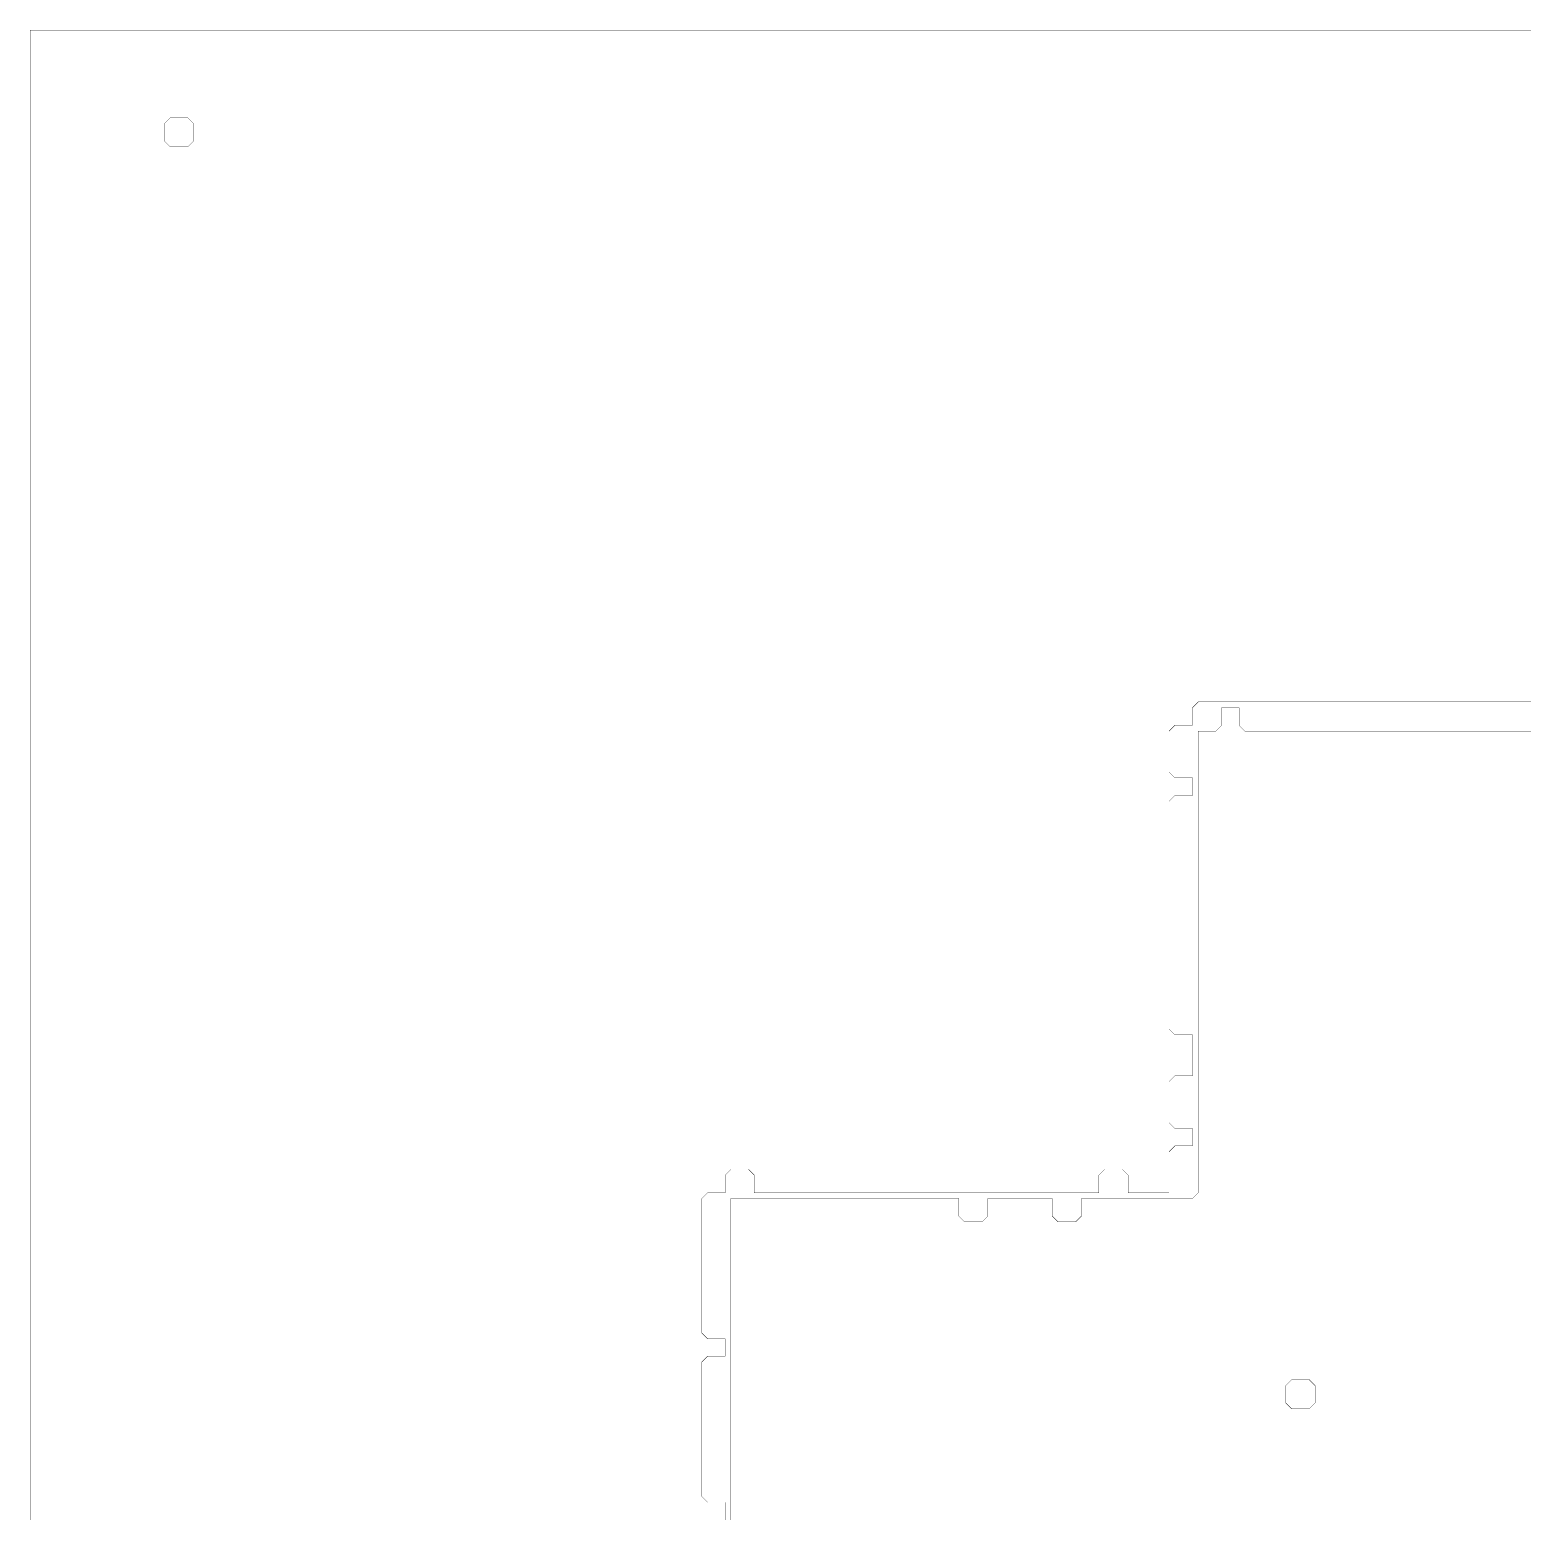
# Model space of a CAD drawing. Header units: metres. Extents: x 0 to 4990, y -4990 to 0.
# Drawn here: x 0 to 2501, y -2489 to 0 of the extents above; entities that cross this region are included whole.
import ezdxf

# ---------------------------------------------------------------- set-up
doc = ezdxf.new("R2010")
doc.units = ezdxf.units.M
doc.layers.add('conductor', color=1, linetype='Continuous')
doc.layers.add('substrate', color=5, linetype='Continuous')

msp = doc.modelspace()

# ---------------------------------------------------------------- linework, layer by layer
at = {"layer": 'conductor', "const_width": 0.5}
msp.add_lwpolyline([(2509.765625, -1171.875), (2500, -1171.875), (2490.234375, -1171.875), (2480.46875, -1171.875), (2470.703125, -1171.875), (2460.9375, -1171.875), (2451.171875, -1171.875), (2441.40625, -1171.875), (2431.640625, -1171.875), (2421.875, -1171.875), (2412.109375, -1171.875), (2402.34375, -1171.875), (2392.578125, -1171.875), (2382.8125, -1171.875), (2373.046875, -1171.875), (2363.28125, -1171.875), (2353.515625, -1171.875), (2343.75, -1171.875), (2333.984375, -1171.875), (2324.21875, -1171.875), (2314.453125, -1171.875), (2304.6875, -1171.875), (2294.921875, -1171.875), (2285.15625, -1171.875), (2275.390625, -1171.875), (2265.625, -1171.875), (2255.859375, -1171.875), (2246.09375, -1171.875), (2236.328125, -1171.875), (2226.5625, -1171.875), (2216.796875, -1171.875), (2207.03125, -1171.875), (2197.265625, -1171.875), (2187.5, -1171.875), (2177.734375, -1171.875), (2167.96875, -1171.875), (2158.203125, -1171.875), (2148.4375, -1171.875), (2138.671875, -1171.875), (2128.90625, -1171.875), (2119.140625, -1171.875), (2109.375, -1171.875), (2099.609375, -1171.875), (2089.84375, -1171.875), (2080.078125, -1171.875), (2070.3125, -1171.875), (2060.546875, -1171.875), (2050.78125, -1171.875), (2041.015625, -1171.875), (2031.25, -1171.875), (2021.484375, -1162.109375), (2021.484375, -1152.34375), (2021.484375, -1142.578125), (2021.484375, -1132.8125), (2011.71875, -1132.8125), (2001.953125, -1132.8125), (1992.1875, -1132.8125), (1992.1875, -1142.578125), (1992.1875, -1152.34375), (1992.1875, -1162.109375), (1982.421875, -1171.875), (1972.65625, -1171.875), (1962.890625, -1171.875), (1953.125, -1171.875), (1953.125, -1181.640625), (1953.125, -1191.40625), (1953.125, -1201.171875), (1953.125, -1210.9375), (1953.125, -1220.703125), (1953.125, -1230.46875), (1953.125, -1240.234375), (1953.125, -1250), (1953.125, -1259.765625), (1953.125, -1269.53125), (1953.125, -1279.296875), (1953.125, -1289.0625), (1953.125, -1298.828125), (1953.125, -1308.59375), (1953.125, -1318.359375), (1953.125, -1328.125), (1953.125, -1337.890625), (1953.125, -1347.65625), (1953.125, -1357.421875), (1953.125, -1367.1875), (1953.125, -1376.953125), (1953.125, -1386.71875), (1953.125, -1396.484375), (1953.125, -1406.25), (1953.125, -1416.015625), (1953.125, -1425.78125), (1953.125, -1435.546875), (1953.125, -1445.3125), (1953.125, -1455.078125), (1953.125, -1464.84375), (1953.125, -1474.609375), (1953.125, -1484.375), (1953.125, -1494.140625), (1953.125, -1503.90625), (1953.125, -1513.671875), (1953.125, -1523.4375), (1953.125, -1533.203125), (1953.125, -1542.96875), (1953.125, -1552.734375), (1953.125, -1562.5), (1953.125, -1572.265625), (1953.125, -1582.03125), (1953.125, -1591.796875), (1953.125, -1601.5625), (1953.125, -1611.328125), (1953.125, -1621.09375), (1953.125, -1630.859375), (1953.125, -1640.625), (1953.125, -1650.390625), (1953.125, -1660.15625), (1953.125, -1669.921875), (1953.125, -1679.6875), (1953.125, -1689.453125), (1953.125, -1699.21875), (1953.125, -1708.984375), (1953.125, -1718.75), (1953.125, -1728.515625), (1953.125, -1738.28125), (1953.125, -1748.046875), (1953.125, -1757.8125), (1953.125, -1767.578125), (1953.125, -1777.34375), (1953.125, -1787.109375), (1953.125, -1796.875), (1953.125, -1806.640625), (1953.125, -1816.40625), (1953.125, -1826.171875), (1953.125, -1835.9375), (1953.125, -1845.703125), (1953.125, -1855.46875), (1953.125, -1865.234375), (1953.125, -1875), (1953.125, -1884.765625), (1953.125, -1894.53125), (1953.125, -1904.296875), (1953.125, -1914.0625), (1953.125, -1923.828125), (1953.125, -1933.59375), (1953.125, -1943.359375), (1943.359375, -1953.125), (1933.59375, -1953.125), (1923.828125, -1953.125), (1914.0625, -1953.125), (1904.296875, -1953.125), (1894.53125, -1953.125), (1884.765625, -1953.125), (1875, -1953.125), (1865.234375, -1953.125), (1855.46875, -1953.125), (1845.703125, -1953.125), (1835.9375, -1953.125), (1826.171875, -1953.125), (1816.40625, -1953.125), (1806.640625, -1953.125), (1796.875, -1953.125), (1787.109375, -1953.125), (1777.34375, -1953.125), (1767.578125, -1953.125), (1757.8125, -1953.125), (1757.8125, -1962.890625), (1757.8125, -1972.65625), (1757.8125, -1982.421875), (1748.046875, -1992.1875), (1738.28125, -1992.1875), (1728.515625, -1992.1875), (1718.75, -1992.1875), (1708.984375, -1982.421875), (1708.984375, -1972.65625), (1708.984375, -1962.890625), (1708.984375, -1953.125), (1699.21875, -1953.125), (1689.453125, -1953.125), (1679.6875, -1953.125), (1669.921875, -1953.125), (1660.15625, -1953.125), (1650.390625, -1953.125), (1640.625, -1953.125), (1630.859375, -1953.125), (1621.09375, -1953.125), (1611.328125, -1953.125), (1601.5625, -1953.125), (1601.5625, -1962.890625), (1601.5625, -1972.65625), (1601.5625, -1982.421875), (1591.796875, -1992.1875), (1582.03125, -1992.1875), (1572.265625, -1992.1875), (1562.5, -1992.1875), (1552.734375, -1982.421875), (1552.734375, -1972.65625), (1552.734375, -1962.890625), (1552.734375, -1953.125), (1542.96875, -1953.125), (1533.203125, -1953.125), (1523.4375, -1953.125), (1513.671875, -1953.125), (1503.90625, -1953.125), (1494.140625, -1953.125), (1484.375, -1953.125), (1474.609375, -1953.125), (1464.84375, -1953.125), (1455.078125, -1953.125), (1445.3125, -1953.125), (1435.546875, -1953.125), (1425.78125, -1953.125), (1416.015625, -1953.125), (1406.25, -1953.125), (1396.484375, -1953.125), (1386.71875, -1953.125), (1376.953125, -1953.125), (1367.1875, -1953.125), (1357.421875, -1953.125), (1347.65625, -1953.125), (1337.890625, -1953.125), (1328.125, -1953.125), (1318.359375, -1953.125), (1308.59375, -1953.125), (1298.828125, -1953.125), (1289.0625, -1953.125), (1279.296875, -1953.125), (1269.53125, -1953.125), (1259.765625, -1953.125), (1250, -1953.125), (1240.234375, -1953.125), (1230.46875, -1953.125), (1220.703125, -1953.125), (1210.9375, -1953.125), (1201.171875, -1953.125), (1191.40625, -1953.125), (1181.640625, -1953.125), (1171.875, -1953.125), (1171.875, -1962.890625), (1171.875, -1972.65625), (1171.875, -1982.421875), (1171.875, -1992.1875), (1171.875, -2001.953125), (1171.875, -2011.71875), (1171.875, -2021.484375), (1171.875, -2031.25), (1171.875, -2041.015625), (1171.875, -2050.78125), (1171.875, -2060.546875), (1171.875, -2070.3125), (1171.875, -2080.078125), (1171.875, -2089.84375), (1171.875, -2099.609375), (1171.875, -2109.375), (1171.875, -2119.140625), (1171.875, -2128.90625), (1171.875, -2138.671875), (1171.875, -2148.4375), (1171.875, -2158.203125), (1171.875, -2167.96875), (1171.875, -2177.734375), (1171.875, -2187.5), (1171.875, -2197.265625), (1171.875, -2207.03125), (1171.875, -2216.796875), (1171.875, -2226.5625), (1171.875, -2236.328125), (1171.875, -2246.09375), (1171.875, -2255.859375), (1171.875, -2265.625), (1171.875, -2275.390625), (1171.875, -2285.15625), (1171.875, -2294.921875), (1171.875, -2304.6875), (1171.875, -2314.453125), (1171.875, -2324.21875), (1171.875, -2333.984375), (1171.875, -2343.75), (1171.875, -2353.515625), (1171.875, -2363.28125), (1171.875, -2373.046875), (1171.875, -2382.8125), (1171.875, -2392.578125), (1171.875, -2402.34375), (1171.875, -2412.109375), (1171.875, -2421.875), (1171.875, -2431.640625), (1171.875, -2441.40625), (1171.875, -2451.171875), (1171.875, -2460.9375), (1171.875, -2470.703125), (1171.875, -2480.46875), (1171.875, -2490.234375)], dxfattribs=at)
msp.add_lwpolyline([(2099.609375, -2265.625), (2109.375, -2255.859375), (2119.140625, -2255.859375), (2128.90625, -2255.859375), (2138.671875, -2255.859375), (2148.4375, -2265.625), (2148.4375, -2275.390625), (2148.4375, -2285.15625), (2148.4375, -2294.921875), (2138.671875, -2304.6875), (2128.90625, -2304.6875), (2119.140625, -2304.6875), (2109.375, -2304.6875), (2099.609375, -2294.921875), (2099.609375, -2285.15625), (2099.609375, -2275.390625)], close=True, dxfattribs=at)
at = {"layer": 'substrate', "const_width": 0.5}
for points in [[(2509.765625, 0), (2500, 0), (2490.234375, 0), (2480.46875, 0), (2470.703125, 0), (2460.9375, 0), (2451.171875, 0), (2441.40625, 0), (2431.640625, 0), (2421.875, 0), (2412.109375, 0), (2402.34375, 0), (2392.578125, 0), (2382.8125, 0), (2373.046875, 0), (2363.28125, 0), (2353.515625, 0), (2343.75, 0), (2333.984375, 0), (2324.21875, 0), (2314.453125, 0), (2304.6875, 0), (2294.921875, 0), (2285.15625, 0), (2275.390625, 0), (2265.625, 0), (2255.859375, 0), (2246.09375, 0), (2236.328125, 0), (2226.5625, 0), (2216.796875, 0), (2207.03125, 0), (2197.265625, 0), (2187.5, 0), (2177.734375, 0), (2167.96875, 0), (2158.203125, 0), (2148.4375, 0), (2138.671875, 0), (2128.90625, 0), (2119.140625, 0), (2109.375, 0), (2099.609375, 0), (2089.84375, 0), (2080.078125, 0), (2070.3125, 0), (2060.546875, 0), (2050.78125, 0), (2041.015625, 0), (2031.25, 0), (2021.484375, 0), (2011.71875, 0), (2001.953125, 0), (1992.1875, 0), (1982.421875, 0), (1972.65625, 0), (1962.890625, 0), (1953.125, 0), (1943.359375, 0), (1933.59375, 0), (1923.828125, 0), (1914.0625, 0), (1904.296875, 0), (1894.53125, 0), (1884.765625, 0), (1875, 0), (1865.234375, 0), (1855.46875, 0), (1845.703125, 0), (1835.9375, 0), (1826.171875, 0), (1816.40625, 0), (1806.640625, 0), (1796.875, 0), (1787.109375, 0), (1777.34375, 0), (1767.578125, 0), (1757.8125, 0), (1748.046875, 0), (1738.28125, 0), (1728.515625, 0), (1718.75, 0), (1708.984375, 0), (1699.21875, 0), (1689.453125, 0), (1679.6875, 0), (1669.921875, 0), (1660.15625, 0), (1650.390625, 0), (1640.625, 0), (1630.859375, 0), (1621.09375, 0), (1611.328125, 0), (1601.5625, 0), (1591.796875, 0), (1582.03125, 0), (1572.265625, 0), (1562.5, 0), (1552.734375, 0), (1542.96875, 0), (1533.203125, 0), (1523.4375, 0), (1513.671875, 0), (1503.90625, 0), (1494.140625, 0), (1484.375, 0), (1474.609375, 0), (1464.84375, 0), (1455.078125, 0), (1445.3125, 0), (1435.546875, 0), (1425.78125, 0), (1416.015625, 0), (1406.25, 0), (1396.484375, 0), (1386.71875, 0), (1376.953125, 0), (1367.1875, 0), (1357.421875, 0), (1347.65625, 0), (1337.890625, 0), (1328.125, 0), (1318.359375, 0), (1308.59375, 0), (1298.828125, 0), (1289.0625, 0), (1279.296875, 0), (1269.53125, 0), (1259.765625, 0), (1250, 0), (1240.234375, 0), (1230.46875, 0), (1220.703125, 0), (1210.9375, 0), (1201.171875, 0), (1191.40625, 0), (1181.640625, 0), (1171.875, 0), (1162.109375, 0), (1152.34375, 0), (1142.578125, 0), (1132.8125, 0), (1123.046875, 0), (1113.28125, 0), (1103.515625, 0), (1093.75, 0), (1083.984375, 0), (1074.21875, 0), (1064.453125, 0), (1054.6875, 0), (1044.921875, 0), (1035.15625, 0), (1025.390625, 0), (1015.625, 0), (1005.859375, 0), (996.09375, 0), (986.328125, 0), (976.5625, 0), (966.796875, 0), (957.03125, 0), (947.265625, 0), (937.5, 0), (927.734375, 0), (917.96875, 0), (908.203125, 0), (898.4375, 0), (888.671875, 0), (878.90625, 0), (869.140625, 0), (859.375, 0), (849.609375, 0), (839.84375, 0), (830.078125, 0), (820.3125, 0), (810.546875, 0), (800.78125, 0), (791.015625, 0), (781.25, 0), (771.484375, 0), (761.71875, 0), (751.953125, 0), (742.1875, 0), (732.421875, 0), (722.65625, 0), (712.890625, 0), (703.125, 0), (693.359375, 0), (683.59375, 0), (673.828125, 0), (664.0625, 0), (654.296875, 0), (644.53125, 0), (634.765625, 0), (625, 0), (615.234375, 0), (605.46875, 0), (595.703125, 0), (585.9375, 0), (576.171875, 0), (566.40625, 0), (556.640625, 0), (546.875, 0), (537.109375, 0), (527.34375, 0), (517.578125, 0), (507.8125, 0), (498.046875, 0), (488.28125, 0), (478.515625, 0), (468.75, 0), (458.984375, 0), (449.21875, 0), (439.453125, 0), (429.6875, 0), (419.921875, 0), (410.15625, 0), (400.390625, 0), (390.625, 0), (380.859375, 0), (371.09375, 0), (361.328125, 0), (351.5625, 0), (341.796875, 0), (332.03125, 0), (322.265625, 0), (312.5, 0), (302.734375, 0), (292.96875, 0), (283.203125, 0), (273.4375, 0), (263.671875, 0), (253.90625, 0), (244.140625, 0), (234.375, 0), (224.609375, 0), (214.84375, 0), (205.078125, 0), (195.3125, 0), (185.546875, 0), (175.78125, 0), (166.015625, 0), (156.25, 0), (146.484375, 0), (136.71875, 0), (126.953125, 0), (117.1875, 0), (107.421875, 0), (97.65625, 0), (87.890625, 0), (78.125, 0), (68.359375, 0), (58.59375, 0), (48.828125, 0), (39.0625, 0), (29.296875, 0), (19.53125, 0), (9.765625, 0), (0, 0), (0, -9.765625), (0, -19.53125), (0, -29.296875), (0, -39.0625), (0, -48.828125), (0, -58.59375), (0, -68.359375), (0, -78.125), (0, -87.890625), (0, -97.65625), (0, -107.421875), (0, -117.1875), (0, -126.953125), (0, -136.71875), (0, -146.484375), (0, -156.25), (0, -166.015625), (0, -175.78125), (0, -185.546875), (0, -195.3125), (0, -205.078125), (0, -214.84375), (0, -224.609375), (0, -234.375), (0, -244.140625), (0, -253.90625), (0, -263.671875), (0, -273.4375), (0, -283.203125), (0, -292.96875), (0, -302.734375), (0, -312.5), (0, -322.265625), (0, -332.03125), (0, -341.796875), (0, -351.5625), (0, -361.328125), (0, -371.09375), (0, -380.859375), (0, -390.625), (0, -400.390625), (0, -410.15625), (0, -419.921875), (0, -429.6875), (0, -439.453125), (0, -449.21875), (0, -458.984375), (0, -468.75), (0, -478.515625), (0, -488.28125), (0, -498.046875), (0, -507.8125), (0, -517.578125), (0, -527.34375), (0, -537.109375), (0, -546.875), (0, -556.640625), (0, -566.40625), (0, -576.171875), (0, -585.9375), (0, -595.703125), (0, -605.46875), (0, -615.234375), (0, -625), (0, -634.765625), (0, -644.53125), (0, -654.296875), (0, -664.0625), (0, -673.828125), (0, -683.59375), (0, -693.359375), (0, -703.125), (0, -712.890625), (0, -722.65625), (0, -732.421875), (0, -742.1875), (0, -751.953125), (0, -761.71875), (0, -771.484375), (0, -781.25), (0, -791.015625), (0, -800.78125), (0, -810.546875), (0, -820.3125), (0, -830.078125), (0, -839.84375), (0, -849.609375), (0, -859.375), (0, -869.140625), (0, -878.90625), (0, -888.671875), (0, -898.4375), (0, -908.203125), (0, -917.96875), (0, -927.734375), (0, -937.5), (0, -947.265625), (0, -957.03125), (0, -966.796875), (0, -976.5625), (0, -986.328125), (0, -996.09375), (0, -1005.859375), (0, -1015.625), (0, -1025.390625), (0, -1035.15625), (0, -1044.921875), (0, -1054.6875), (0, -1064.453125), (0, -1074.21875), (0, -1083.984375), (0, -1093.75), (0, -1103.515625), (0, -1113.28125), (0, -1123.046875), (0, -1132.8125), (0, -1142.578125), (0, -1152.34375), (0, -1162.109375), (0, -1171.875), (0, -1181.640625), (0, -1191.40625), (0, -1201.171875), (0, -1210.9375), (0, -1220.703125), (0, -1230.46875), (0, -1240.234375), (0, -1250), (0, -1259.765625), (0, -1269.53125), (0, -1279.296875), (0, -1289.0625), (0, -1298.828125), (0, -1308.59375), (0, -1318.359375), (0, -1328.125), (0, -1337.890625), (0, -1347.65625), (0, -1357.421875), (0, -1367.1875), (0, -1376.953125), (0, -1386.71875), (0, -1396.484375), (0, -1406.25), (0, -1416.015625), (0, -1425.78125), (0, -1435.546875), (0, -1445.3125), (0, -1455.078125), (0, -1464.84375), (0, -1474.609375), (0, -1484.375), (0, -1494.140625), (0, -1503.90625), (0, -1513.671875), (0, -1523.4375), (0, -1533.203125), (0, -1542.96875), (0, -1552.734375), (0, -1562.5), (0, -1572.265625), (0, -1582.03125), (0, -1591.796875), (0, -1601.5625), (0, -1611.328125), (0, -1621.09375), (0, -1630.859375), (0, -1640.625), (0, -1650.390625), (0, -1660.15625), (0, -1669.921875), (0, -1679.6875), (0, -1689.453125), (0, -1699.21875), (0, -1708.984375), (0, -1718.75), (0, -1728.515625), (0, -1738.28125), (0, -1748.046875), (0, -1757.8125), (0, -1767.578125), (0, -1777.34375), (0, -1787.109375), (0, -1796.875), (0, -1806.640625), (0, -1816.40625), (0, -1826.171875), (0, -1835.9375), (0, -1845.703125), (0, -1855.46875), (0, -1865.234375), (0, -1875), (0, -1884.765625), (0, -1894.53125), (0, -1904.296875), (0, -1914.0625), (0, -1923.828125), (0, -1933.59375), (0, -1943.359375), (0, -1953.125), (0, -1962.890625), (0, -1972.65625), (0, -1982.421875), (0, -1992.1875), (0, -2001.953125), (0, -2011.71875), (0, -2021.484375), (0, -2031.25), (0, -2041.015625), (0, -2050.78125), (0, -2060.546875), (0, -2070.3125), (0, -2080.078125), (0, -2089.84375), (0, -2099.609375), (0, -2109.375), (0, -2119.140625), (0, -2128.90625), (0, -2138.671875), (0, -2148.4375), (0, -2158.203125), (0, -2167.96875), (0, -2177.734375), (0, -2187.5), (0, -2197.265625), (0, -2207.03125), (0, -2216.796875), (0, -2226.5625), (0, -2236.328125), (0, -2246.09375), (0, -2255.859375), (0, -2265.625), (0, -2275.390625), (0, -2285.15625), (0, -2294.921875), (0, -2304.6875), (0, -2314.453125), (0, -2324.21875), (0, -2333.984375), (0, -2343.75), (0, -2353.515625), (0, -2363.28125), (0, -2373.046875), (0, -2382.8125), (0, -2392.578125), (0, -2402.34375), (0, -2412.109375), (0, -2421.875), (0, -2431.640625), (0, -2441.40625), (0, -2451.171875), (0, -2460.9375), (0, -2470.703125), (0, -2480.46875), (0, -2490.234375)], [(1162.109375, -2490.234375), (1162.109375, -2480.46875), (1162.109375, -2470.703125), (1162.109375, -2460.9375), (1152.34375, -2460.9375), (1142.578125, -2460.9375), (1132.8125, -2460.9375), (1123.046875, -2451.171875), (1123.046875, -2441.40625), (1123.046875, -2431.640625), (1123.046875, -2421.875), (1123.046875, -2412.109375), (1123.046875, -2402.34375), (1123.046875, -2392.578125), (1123.046875, -2382.8125), (1123.046875, -2373.046875), (1123.046875, -2363.28125), (1123.046875, -2353.515625), (1123.046875, -2343.75), (1123.046875, -2333.984375), (1123.046875, -2324.21875), (1123.046875, -2314.453125), (1123.046875, -2304.6875), (1123.046875, -2294.921875), (1123.046875, -2285.15625), (1123.046875, -2275.390625), (1123.046875, -2265.625), (1123.046875, -2255.859375), (1123.046875, -2246.09375), (1123.046875, -2236.328125), (1123.046875, -2226.5625), (1132.8125, -2216.796875), (1142.578125, -2216.796875), (1152.34375, -2216.796875), (1162.109375, -2216.796875), (1162.109375, -2207.03125), (1162.109375, -2197.265625), (1162.109375, -2187.5), (1152.34375, -2187.5), (1142.578125, -2187.5), (1132.8125, -2187.5), (1123.046875, -2177.734375), (1123.046875, -2167.96875), (1123.046875, -2158.203125), (1123.046875, -2148.4375), (1123.046875, -2138.671875), (1123.046875, -2128.90625), (1123.046875, -2119.140625), (1123.046875, -2109.375), (1123.046875, -2099.609375), (1123.046875, -2089.84375), (1123.046875, -2080.078125), (1123.046875, -2070.3125), (1123.046875, -2060.546875), (1123.046875, -2050.78125), (1123.046875, -2041.015625), (1123.046875, -2031.25), (1123.046875, -2021.484375), (1123.046875, -2011.71875), (1123.046875, -2001.953125), (1123.046875, -1992.1875), (1123.046875, -1982.421875), (1123.046875, -1972.65625), (1123.046875, -1962.890625), (1123.046875, -1953.125), (1132.8125, -1943.359375), (1142.578125, -1943.359375), (1152.34375, -1943.359375), (1162.109375, -1943.359375), (1162.109375, -1933.59375), (1162.109375, -1923.828125), (1162.109375, -1914.0625), (1171.875, -1904.296875), (1181.640625, -1904.296875), (1191.40625, -1904.296875), (1201.171875, -1904.296875), (1210.9375, -1914.0625), (1210.9375, -1923.828125), (1210.9375, -1933.59375), (1210.9375, -1943.359375), (1220.703125, -1943.359375), (1230.46875, -1943.359375), (1240.234375, -1943.359375), (1250, -1943.359375), (1259.765625, -1943.359375), (1269.53125, -1943.359375), (1279.296875, -1943.359375), (1289.0625, -1943.359375), (1298.828125, -1943.359375), (1308.59375, -1943.359375), (1318.359375, -1943.359375), (1328.125, -1943.359375), (1337.890625, -1943.359375), (1347.65625, -1943.359375), (1357.421875, -1943.359375), (1367.1875, -1943.359375), (1376.953125, -1943.359375), (1386.71875, -1943.359375), (1396.484375, -1943.359375), (1406.25, -1943.359375), (1416.015625, -1943.359375), (1425.78125, -1943.359375), (1435.546875, -1943.359375), (1445.3125, -1943.359375), (1455.078125, -1943.359375), (1464.84375, -1943.359375), (1474.609375, -1943.359375), (1484.375, -1943.359375), (1494.140625, -1943.359375), (1503.90625, -1943.359375), (1513.671875, -1943.359375), (1523.4375, -1943.359375), (1533.203125, -1943.359375), (1542.96875, -1943.359375), (1552.734375, -1943.359375), (1562.5, -1943.359375), (1572.265625, -1943.359375), (1582.03125, -1943.359375), (1591.796875, -1943.359375), (1601.5625, -1943.359375), (1611.328125, -1943.359375), (1621.09375, -1943.359375), (1630.859375, -1943.359375), (1640.625, -1943.359375), (1650.390625, -1943.359375), (1660.15625, -1943.359375), (1669.921875, -1943.359375), (1679.6875, -1943.359375), (1689.453125, -1943.359375), (1699.21875, -1943.359375), (1708.984375, -1943.359375), (1718.75, -1943.359375), (1728.515625, -1943.359375), (1738.28125, -1943.359375), (1748.046875, -1943.359375), (1757.8125, -1943.359375), (1767.578125, -1943.359375), (1777.34375, -1943.359375), (1787.109375, -1943.359375), (1787.109375, -1933.59375), (1787.109375, -1923.828125), (1787.109375, -1914.0625), (1796.875, -1904.296875), (1806.640625, -1904.296875), (1816.40625, -1904.296875), (1826.171875, -1904.296875), (1835.9375, -1914.0625), (1835.9375, -1923.828125), (1835.9375, -1933.59375), (1835.9375, -1943.359375), (1845.703125, -1943.359375), (1855.46875, -1943.359375), (1865.234375, -1943.359375), (1875, -1943.359375), (1884.765625, -1943.359375), (1894.53125, -1943.359375), (1904.296875, -1943.359375), (1904.296875, -1933.59375), (1904.296875, -1923.828125), (1904.296875, -1914.0625), (1904.296875, -1904.296875), (1904.296875, -1894.53125), (1904.296875, -1884.765625), (1904.296875, -1875), (1914.0625, -1865.234375), (1923.828125, -1865.234375), (1933.59375, -1865.234375), (1943.359375, -1865.234375), (1943.359375, -1855.46875), (1943.359375, -1845.703125), (1943.359375, -1835.9375), (1933.59375, -1835.9375), (1923.828125, -1835.9375), (1914.0625, -1835.9375), (1904.296875, -1826.171875), (1904.296875, -1816.40625), (1904.296875, -1806.640625), (1904.296875, -1796.875), (1904.296875, -1787.109375), (1904.296875, -1777.34375), (1904.296875, -1767.578125), (1904.296875, -1757.8125), (1914.0625, -1748.046875), (1923.828125, -1748.046875), (1933.59375, -1748.046875), (1943.359375, -1748.046875), (1943.359375, -1738.28125), (1943.359375, -1728.515625), (1943.359375, -1718.75), (1943.359375, -1708.984375), (1943.359375, -1699.21875), (1943.359375, -1689.453125), (1943.359375, -1679.6875), (1933.59375, -1679.6875), (1923.828125, -1679.6875), (1914.0625, -1679.6875), (1904.296875, -1669.921875), (1904.296875, -1660.15625), (1904.296875, -1650.390625), (1904.296875, -1640.625), (1904.296875, -1630.859375), (1904.296875, -1621.09375), (1904.296875, -1611.328125), (1904.296875, -1601.5625), (1904.296875, -1591.796875), (1904.296875, -1582.03125), (1904.296875, -1572.265625), (1904.296875, -1562.5), (1904.296875, -1552.734375), (1904.296875, -1542.96875), (1904.296875, -1533.203125), (1904.296875, -1523.4375), (1904.296875, -1513.671875), (1904.296875, -1503.90625), (1904.296875, -1494.140625), (1904.296875, -1484.375), (1904.296875, -1474.609375), (1904.296875, -1464.84375), (1904.296875, -1455.078125), (1904.296875, -1445.3125), (1904.296875, -1435.546875), (1904.296875, -1425.78125), (1904.296875, -1416.015625), (1904.296875, -1406.25), (1904.296875, -1396.484375), (1904.296875, -1386.71875), (1904.296875, -1376.953125), (1904.296875, -1367.1875), (1904.296875, -1357.421875), (1904.296875, -1347.65625), (1904.296875, -1337.890625), (1904.296875, -1328.125), (1904.296875, -1318.359375), (1904.296875, -1308.59375), (1904.296875, -1298.828125), (1904.296875, -1289.0625), (1914.0625, -1279.296875), (1923.828125, -1279.296875), (1933.59375, -1279.296875), (1943.359375, -1279.296875), (1943.359375, -1269.53125), (1943.359375, -1259.765625), (1943.359375, -1250), (1933.59375, -1250), (1923.828125, -1250), (1914.0625, -1250), (1904.296875, -1240.234375), (1904.296875, -1230.46875), (1904.296875, -1220.703125), (1904.296875, -1210.9375), (1904.296875, -1201.171875), (1904.296875, -1191.40625), (1904.296875, -1181.640625), (1904.296875, -1171.875), (1914.0625, -1162.109375), (1923.828125, -1162.109375), (1933.59375, -1162.109375), (1943.359375, -1162.109375), (1943.359375, -1152.34375), (1943.359375, -1142.578125), (1943.359375, -1132.8125), (1953.125, -1123.046875), (1962.890625, -1123.046875), (1972.65625, -1123.046875), (1982.421875, -1123.046875), (1992.1875, -1123.046875), (2001.953125, -1123.046875), (2011.71875, -1123.046875), (2021.484375, -1123.046875), (2031.25, -1123.046875), (2041.015625, -1123.046875), (2050.78125, -1123.046875), (2060.546875, -1123.046875), (2070.3125, -1123.046875), (2080.078125, -1123.046875), (2089.84375, -1123.046875), (2099.609375, -1123.046875), (2109.375, -1123.046875), (2119.140625, -1123.046875), (2128.90625, -1123.046875), (2138.671875, -1123.046875), (2148.4375, -1123.046875), (2158.203125, -1123.046875), (2167.96875, -1123.046875), (2177.734375, -1123.046875), (2187.5, -1123.046875), (2197.265625, -1123.046875), (2207.03125, -1123.046875), (2216.796875, -1123.046875), (2226.5625, -1123.046875), (2236.328125, -1123.046875), (2246.09375, -1123.046875), (2255.859375, -1123.046875), (2265.625, -1123.046875), (2275.390625, -1123.046875), (2285.15625, -1123.046875), (2294.921875, -1123.046875), (2304.6875, -1123.046875), (2314.453125, -1123.046875), (2324.21875, -1123.046875), (2333.984375, -1123.046875), (2343.75, -1123.046875), (2353.515625, -1123.046875), (2363.28125, -1123.046875), (2373.046875, -1123.046875), (2382.8125, -1123.046875), (2392.578125, -1123.046875), (2402.34375, -1123.046875), (2412.109375, -1123.046875), (2421.875, -1123.046875), (2431.640625, -1123.046875), (2441.40625, -1123.046875), (2451.171875, -1123.046875), (2460.9375, -1123.046875), (2470.703125, -1123.046875), (2480.46875, -1123.046875), (2490.234375, -1123.046875), (2500, -1123.046875), (2509.765625, -1123.046875)]]:
    msp.add_lwpolyline(points, dxfattribs=at)
msp.add_lwpolyline([(224.609375, -156.25), (234.375, -146.484375), (244.140625, -146.484375), (253.90625, -146.484375), (263.671875, -146.484375), (273.4375, -156.25), (273.4375, -166.015625), (273.4375, -175.78125), (273.4375, -185.546875), (263.671875, -195.3125), (253.90625, -195.3125), (244.140625, -195.3125), (234.375, -195.3125), (224.609375, -185.546875), (224.609375, -175.78125), (224.609375, -166.015625)], close=True, dxfattribs=at)

doc.saveas('drawing.dxf')
